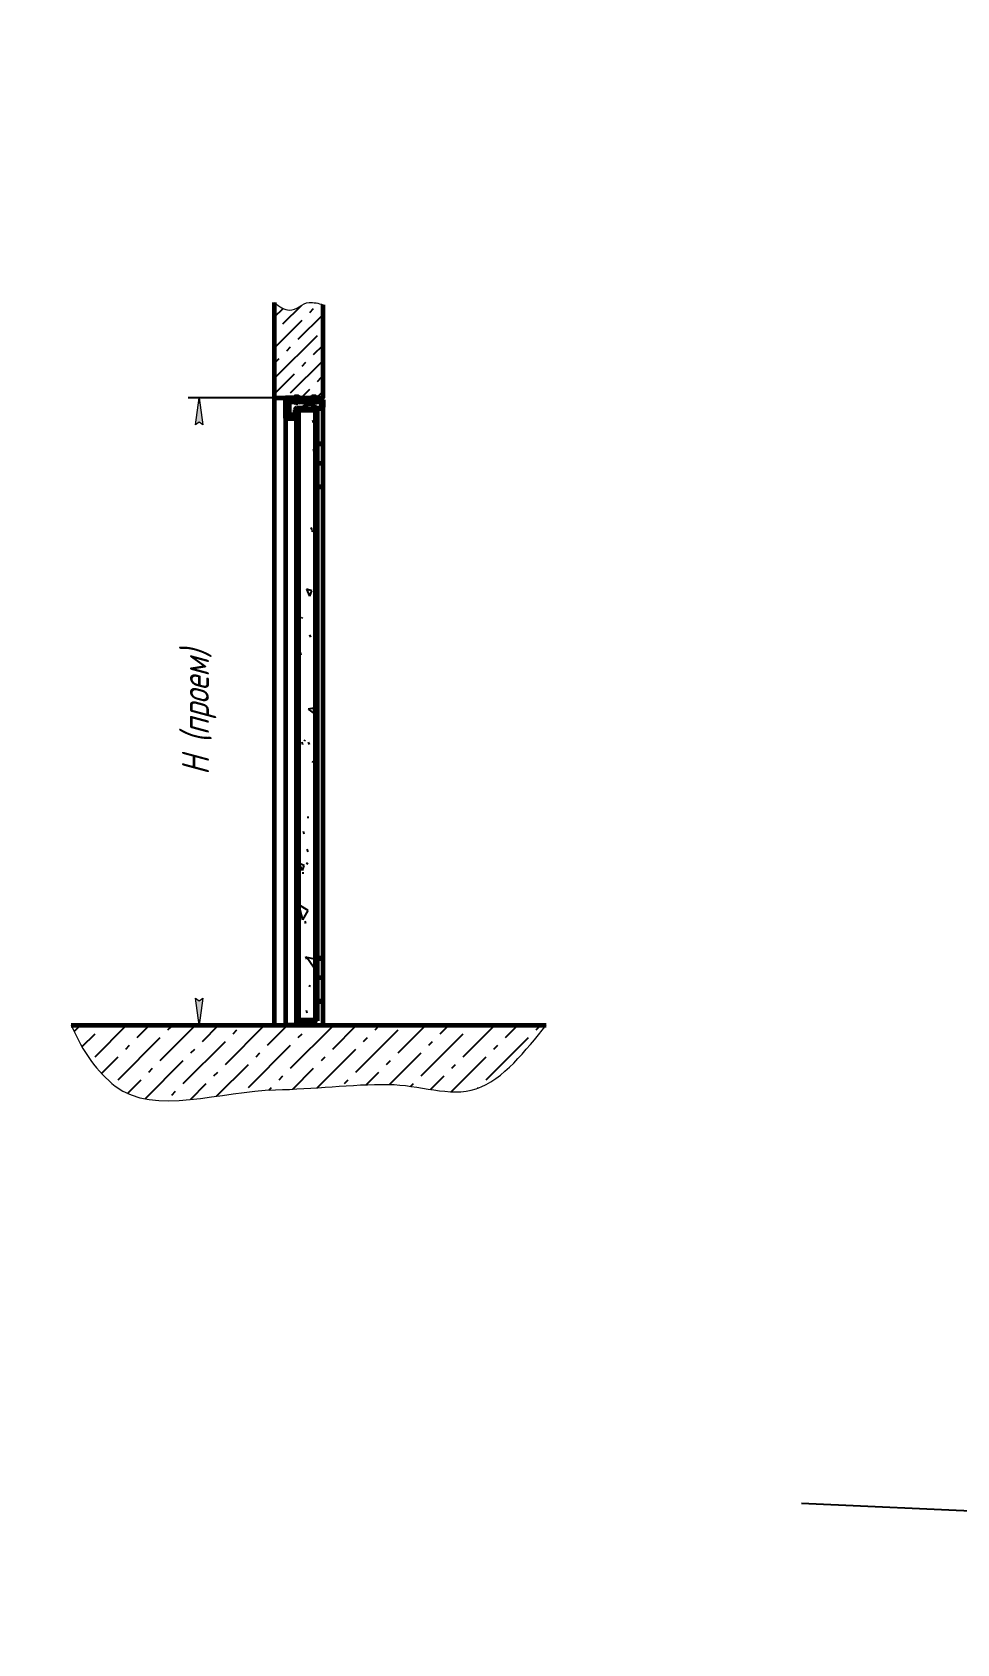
# Model space of a CAD drawing. Header units: millimetres. Extents: x -68 to 2520, y 0 to 297.
# Drawn here: x 253.6 to 424, y 0 to 297 of the extents above; entities that cross this region are included whole.
import ezdxf

# ---------------------------------------------------------------- set-up
doc = ezdxf.new("R2010")
doc.units = ezdxf.units.MM
for name, pattern in [('K5LT_BASIC', [0]), ('K5LT_THIN', [0]), ('K5LT_THIN_INCLUDED_TO_HATCHING', [0])]:
    doc.linetypes.add(name, pattern=pattern)
doc.layers.add('Системный слой', color=7, linetype='Continuous')
doc.styles.add('KDIMTEXTSTYLE', font='GOST_AU.SHX', dxfattribs={"width": 0.96, "oblique": 15, "height": 5})
doc.dimstyles.new('KDIMSTYLE (0.04)', dxfattribs={"dimtxt": 5, "dimasz": 1, "dimexe": 2, "dimexo": 0, "dimgap": 1, "dimtad": 1, "dimlfac": 25, "dimtxsty": 'KDIMTEXTSTYLE', "dimsah": 1, "dimcen": 0, "dimdle": 1, "dimadec": 0, "dimazin": 0, "dimtfac": 0.667, "dimtmove": 0, "dimatfit": 3, "dimfxl": 1, "dimtvp": 1, "dimtolj": 1, "dimtzin": 0, "dimarcsym": 0})
doc.dimstyles.new('KDIMSTYLE (0.50)', dxfattribs={"dimtxt": 5, "dimasz": 1, "dimexe": 2, "dimexo": 0, "dimgap": 1, "dimtad": 1, "dimlfac": 2, "dimtxsty": 'KDIMTEXTSTYLE', "dimsah": 1, "dimcen": 0, "dimdle": 1, "dimadec": 0, "dimazin": 0, "dimtfac": 0.667, "dimtmove": 0, "dimatfit": 3, "dimfxl": 1, "dimtvp": 1, "dimtolj": 1, "dimtzin": 0, "dimarcsym": 0})
pattern_1 = [(45, (0, 0), (-2.12132, 2.12132), [])]
pattern_2 = [(135, (0, 0), (-2.12132, -2.12132), [])]

# ---------------------------------------------------------------- blocks, each defined once
blk = doc.blocks.new('KDIMARROW_01')
at = {"layer": 'Системный слой'}
blk.add_hatch(color=0, dxfattribs=at).paths.add_polyline_path([(0, 0), (-5, 0.66), (-4.5, 0), (-5, -0.66)])
at = {"layer": 'Системный слой', "color": 0, "linetype": 'K5LT_THIN', "lineweight": 18}
for p, q in [((-4.5, 0), (-5, 0.66)), ((-5, 0.66), (0, 0)), ((0, 0), (-5, -0.66)), ((-5, -0.66), (-4.5, 0)), ((0, 0), (-1, 0))]:
    blk.add_line(p, q, dxfattribs=at)

msp = doc.modelspace()

# ---------------------------------------------------------------- hatches: boundary and pattern name
at = {"layer": 'Системный слой'}
h = msp.add_hatch(dxfattribs=at)
h.set_pattern_fill('Бетон', angle=45, style=0, pattern_type=0)
h.set_pattern_definition([(45, (0, 0), (-2.828427, 2.828427), [11, -5]), (45, (9.1924, 9.1924), (-2.828427, 2.828427), [1, -15]), (45, (4.2426, 7.071), (-2.828427, 2.828427), [11, -5]), (45, (13.435, 16.2635), (-2.828427, 2.828427), [1, -15])])
h.paths.add_polyline_path([(298.25934, 247.18545), (298.25934, 229.62099), (300.33654, 229.62099), (301.62854, 229.62099), (301.94794, 229.62099), (301.94794, 229.74881), (302.01754, 229.78899), (302.66354, 229.78899), (302.73314, 229.74881), (302.73314, 229.62099), (305.14794, 229.62099), (305.14794, 229.74881), (305.21754, 229.78899), (305.86354, 229.78899), (305.93314, 229.74881), (305.93314, 229.62099), (307.22054, 229.62099), (307.22054, 246.76607), (306.58942, 246.9674), (305.96495, 247.10506), (305.34713, 247.17906), (304.73596, 247.18941), (304.64448, 247.18545), (304.31799, 247.13868), (303.95883, 247.02652), (303.54637, 246.83818), (303.02139, 246.54305), (302.28059, 246.11753), (301.77425, 245.89306), (301.39813, 245.79754), (301.07314, 245.78289), (301.0325, 245.78625), (300.55673, 245.865), (300.08408, 246.00769), (299.61455, 246.2143), (299.14816, 246.48485), (298.68489, 246.81933)])
h = msp.add_hatch(dxfattribs=at)
h.set_pattern_fill('Металл', angle=45, style=0, pattern_type=0)
h.set_pattern_definition(pattern_1)
h.paths.add_polyline_path([(302.24854, 225.90899), (302.24854, 227.28099), (302.22054, 227.28099), (302.22054, 225.90899), (302.20882, 225.88071), (302.18054, 225.86899), (300.33654, 225.86899), (300.30826, 225.88071), (300.29654, 225.90899), (300.29654, 229.55299), (300.30826, 229.58128), (300.33654, 229.59299), (301.62854, 229.59299), (301.62854, 229.62099), (300.33654, 229.62099), (300.28846, 229.60107), (300.26854, 229.55299), (300.26854, 225.90899), (300.28846, 225.86091), (300.33654, 225.84099), (302.18054, 225.84099), (302.22862, 225.86091)])
h = msp.add_hatch(dxfattribs=at)
h.set_pattern_fill('Металл', angle=45, style=0, pattern_type=0)
h.set_pattern_definition(pattern_1)
h.paths.add_polyline_path([(300.82054, 229.59299), (300.32054, 229.59299), (300.32054, 226.39299), (300.82054, 226.39299)])
h = msp.add_hatch(dxfattribs=at)
h.set_pattern_fill('Металл', angle=135, style=0, pattern_type=0)
h.set_pattern_definition(pattern_2)
h.paths.add_polyline_path([(301.62054, 229.43299), (301.62054, 229.59299), (301.14054, 229.59299), (301.00188, 229.56139), (300.89061, 229.47283), (300.8287, 229.34481), (300.82054, 229.27299), (300.82054, 226.71299), (300.85214, 226.57434), (300.9407, 226.46306), (301.06873, 226.40115), (301.14054, 226.39299), (301.90054, 226.39299), (302.0392, 226.42459), (302.15047, 226.51315), (302.21238, 226.64118), (302.22054, 226.71299), (302.22054, 227.43299), (302.25174, 227.52792), (302.33317, 227.58582), (302.38054, 227.59299), (303.74054, 227.59299), (303.8792, 227.62459), (303.99047, 227.71315), (304.05238, 227.84118), (304.06054, 227.91299), (304.06054, 228.31299), (304.09174, 228.40792), (304.17317, 228.46582), (304.22054, 228.47299), (305.26054, 228.47299), (305.35546, 228.44179), (305.41337, 228.36036), (305.42054, 228.31299), (305.42054, 227.91299), (305.45214, 227.77434), (305.5407, 227.66306), (305.66873, 227.60115), (305.74054, 227.59299), (306.90054, 227.59299), (307.0392, 227.62459), (307.15047, 227.71315), (307.21238, 227.84118), (307.22054, 227.91299), (307.22054, 229.27299), (307.18894, 229.41165), (307.10038, 229.52292), (306.97235, 229.58483), (306.90054, 229.59299), (306.42054, 229.59299), (306.42054, 229.43299), (306.90054, 229.43299), (306.99546, 229.40179), (307.05337, 229.32036), (307.06054, 229.27299), (307.06054, 227.91299), (307.02934, 227.81807), (306.94791, 227.76016), (306.90054, 227.75299), (305.74054, 227.75299), (305.64562, 227.78419), (305.58771, 227.86562), (305.58054, 227.91299), (305.58054, 228.31299), (305.54894, 228.45165), (305.46038, 228.56292), (305.33235, 228.62483), (305.26054, 228.63299), (304.22054, 228.63299), (304.08188, 228.60139), (303.97061, 228.51283), (303.9087, 228.38481), (303.90054, 228.31299), (303.90054, 227.91299), (303.86934, 227.81807), (303.78791, 227.76016), (303.74054, 227.75299), (302.38054, 227.75299), (302.24188, 227.72139), (302.13061, 227.63283), (302.0687, 227.50481), (302.06054, 227.43299), (302.06054, 226.71299), (302.02934, 226.61807), (301.94791, 226.56016), (301.90054, 226.55299), (301.14054, 226.55299), (301.04562, 226.58419), (300.98771, 226.66562), (300.98054, 226.71299), (300.98054, 229.27299), (301.01174, 229.36792), (301.09317, 229.42582), (301.14054, 229.43299)])
h = msp.add_hatch(dxfattribs=at)
h.set_pattern_fill('Металл', angle=45, style=0, pattern_type=0)
h.set_pattern_definition(pattern_1)
h.paths.add_polyline_path([(300.30054, 226.39299), (300.30054, 225.89299), (302.22054, 225.89299), (302.22054, 226.39299)])
h = msp.add_hatch(dxfattribs=at)
h.set_pattern_fill('Металл', angle=45, style=0, pattern_type=0)
h.set_pattern_definition(pattern_1)
h.paths.add_polyline_path([(305.78054, 227.43299), (302.74054, 227.43299), (302.64562, 227.40179), (302.58771, 227.32036), (302.58054, 227.27299), (302.58054, 225.95299), (302.66054, 225.95299), (302.66054, 227.27299), (302.68397, 227.32956), (302.74054, 227.35299), (305.78054, 227.35299), (305.83711, 227.32956), (305.86054, 227.27299), (305.86054, 225.95299), (305.94054, 225.95299), (305.94054, 227.27299), (305.90934, 227.36792), (305.82791, 227.42582)])
h = msp.add_hatch(dxfattribs=at)
h.set_pattern_fill('Металл', angle=135, style=0, pattern_type=0)
h.set_pattern_definition(pattern_2)
h.paths.add_polyline_path([(302.70054, 114.95299), (302.70054, 227.27299), (302.68054, 227.27299), (302.68054, 114.95299)])
h = msp.add_hatch(dxfattribs=at)
h.set_pattern_fill('Песок', angle=40, style=0, pattern_type=0)
h.set_pattern_definition([(40, (7.66, 6.428), (-20.5692, 24.5134), [2, -30]), (130, (9.193, 7.713), (-24.5134, -20.5692), [2, -30]), (85, (7.66, 6.428), (-20.5688, 24.513), [2.828, -42.426]), (60, (9.193, 7.713), (-27.7128, 16), [2, -30]), (150, (10.192, 9.445), (-16, -27.7128), [2, -30]), (105, (9.193, 7.713), (-27.7123, 15.9997), [2.828, -42.426]), (80, (16.853, 14.141), (-26.0974, 4.6017), [1.5, -25]), (170, (17.114, 15.618), (-4.6017, -26.0974), [1.5, -25]), (125, (16.853, 14.141), (-26.0969, 4.6016), [2.121, -35.355]), (100, (-18.796, -15.771), (-15.7569, -2.7784), [1, -15]), (190, (-18.97, -14.787), (2.7784, -15.7569), [1, -15]), (145, (-18.796, -15.771), (-15.75733, -2.77844), [1.414, -21.213]), (70, (1.233, 14.088), (-15.0351, 5.4723), [1, -15]), (160, (1.575, 15.028), (-5.4723, -15.0351), [1, -15]), (115, (1.233, 14.088), (-15.03547, 5.47246), [1.414, -21.213]), (85, (0, 0), (-9.35186, 7.84492), [0.3, -10]), (65, (0, 0), (-2.41845, 6.64463), [0.3, -10]), (105, (0, 0), (-6.193075, 7.658056), [0.5, -12]), (110, (0, 0), (-7.94593, 1.36463), [0.5, -7])])
h.paths.add_polyline_path([(305.82054, 227.27299), (302.70054, 227.27299), (302.70054, 114.95299), (305.82054, 114.95299)])
h = msp.add_hatch(dxfattribs=at)
h.set_pattern_fill('Металл', angle=135, style=0, pattern_type=0)
h.set_pattern_definition(pattern_2)
h.paths.add_polyline_path([(305.82054, 227.27299), (305.82054, 114.95299), (305.84054, 114.95299), (305.84054, 227.27299)])
h = msp.add_hatch(dxfattribs=at)
h.set_pattern_fill('Металл', angle=135, style=0, pattern_type=0)
h.set_pattern_definition(pattern_2)
h.paths.add_polyline_path([(302.66054, 116.27299), (302.58054, 116.27299), (302.58054, 114.95299), (302.61174, 114.85807), (302.69317, 114.80016), (302.74054, 114.79299), (305.78054, 114.79299), (305.87546, 114.82419), (305.93337, 114.90562), (305.94054, 114.95299), (305.94054, 116.27299), (305.86054, 116.27299), (305.86054, 114.95299), (305.83711, 114.89642), (305.78054, 114.87299), (302.74054, 114.87299), (302.68397, 114.89642), (302.66054, 114.95299)])
h = msp.add_hatch(dxfattribs=at)
h.set_pattern_fill('Бетон', angle=45, style=0, pattern_type=0)
h.set_pattern_definition([(45, (0, 0), (-4.24264, 4.24264), [11, -5]), (45, (9.1924, 9.1924), (-4.24264, 4.24264), [1, -15]), (45, (3.5355, 7.778), (-4.24264, 4.24264), [11, -5]), (45, (12.728, 16.9706), (-4.24264, 4.24264), [1, -15])])
h.paths.add_polyline_path([(268.9145, 102.76085), (269.57382, 102.28759), (270.27851, 101.8591), (271.03071, 101.47566), (271.83293, 101.13761), (272.6882, 100.84538), (273.60019, 100.59945), (274.57346, 100.40044), (275.61377, 100.24915), (276.72859, 100.14658), (277.92795, 100.09411), (279.22586, 100.09362), (280.64302, 100.14794), (282.21243, 100.26154), (283.99321, 100.44242), (286.11406, 100.70791), (288.99865, 101.11416), (292.75521, 101.63256), (294.96039, 101.88203), (296.69704, 102.02419), (298.19351, 102.09251), (298.42662, 102.09765), (300.84732, 102.17177), (303.65906, 102.31631), (307.30699, 102.55668), (312.44961, 102.89465), (315.86854, 103.04906), (318.46742, 103.09482), (319.31723, 103.09244), (320.39378, 103.05453), (321.59951, 102.95434), (323.0013, 102.7822), (324.78092, 102.51215), (327.22891, 102.12204), (329.16489, 101.86638), (330.52919, 101.75118), (331.6722, 101.71731), (332.68055, 101.75015), (333.59166, 101.84331), (334.42614, 101.99322), (335.19692, 102.19765), (335.39967, 102.26345), (336.202, 102.56757), (337.01221, 102.94185), (337.83287, 103.38958), (338.6673, 103.91495), (339.51984, 104.52343), (340.39636, 105.22241), (341.30519, 106.02233), (342.25879, 106.93873), (343.27737, 107.99673), (344.39768, 109.24177), (345.69986, 110.77221), (347.31601, 112.74479), (348.33195, 113.99299), (307.22054, 113.99299), (306.90054, 113.99299), (305.74054, 113.99299), (305.42054, 113.99299), (305.26054, 113.99299), (304.22054, 113.99299), (304.06054, 113.99299), (303.74054, 113.99299), (303.34002, 113.99299), (302.94054, 113.99299), (302.38054, 113.99299), (302.38037, 113.99299), (302.24854, 113.99299), (302.18054, 113.99299), (300.33654, 113.99299), (300.26854, 113.99299), (260.79038, 113.99299), (261.37223, 112.69469), (261.98384, 111.45306), (262.62521, 110.26811), (263.29635, 109.13983), (263.99724, 108.06823), (264.7279, 107.05331), (265.48831, 106.09506), (266.27849, 105.19348), (267.09843, 104.34858), (267.94813, 103.56036), (268.82759, 102.82881)])

# ---------------------------------------------------------------- linework, layer by layer
at = {"layer": 'Системный слой', "color": 5, "linetype": 'K5LT_BASIC', "lineweight": 60, "true_color": 0x0000ff}
for p, q in [((298.25934, 113.99299), (298.25934, 247.18545)), ((307.22054, 229.62099), (307.22054, 246.76607)), ((298.25934, 229.62099), (307.22054, 229.62099)), ((300.26854, 225.90899), (300.26854, 229.55299)), ((300.29654, 229.55299), (300.29654, 225.90899)), ((300.32054, 226.39299), (300.32054, 229.59299)), ((300.32054, 229.59299), (300.82054, 229.59299)), ((300.33654, 229.62099), (301.62854, 229.62099)), ((301.62854, 229.59299), (300.33654, 229.59299)), ((300.82054, 229.59299), (300.82054, 226.39299)), ((300.82054, 226.71299), (300.82054, 229.27299)), ((300.98054, 229.27299), (300.98054, 226.71299)), ((306.94054, 229.23299), (300.98054, 229.23299)), ((306.94054, 228.83299), (300.98054, 228.83299)), ((301.14054, 229.59299), (301.62054, 229.59299)), ((301.62054, 229.43299), (301.14054, 229.43299)), ((301.14054, 229.23299), (301.14054, 229.43299)), ((301.62054, 229.59299), (301.62054, 229.43299)), ((301.62054, 229.43299), (306.42054, 229.43299)), ((301.62854, 229.62099), (301.62854, 229.59299)), ((301.62854, 229.59299), (301.62854, 229.43299)), ((301.94794, 229.74881), (302.01754, 229.78899)), ((301.94794, 229.53299), (301.94794, 229.74881)), ((301.94794, 229.53299), (302.14424, 229.53299)), ((302.66354, 229.78899), (302.01754, 229.78899)), ((302.03654, 229.43299), (302.03654, 229.53299)), ((302.14054, 228.83299), (302.54054, 228.83299)), ((302.14054, 228.83299), (302.14054, 228.71299)), ((302.14054, 228.71299), (302.20054, 228.65299)), ((302.54054, 228.71299), (302.14054, 228.71299)), ((302.14424, 229.53299), (302.14424, 229.74881)), ((302.14424, 229.53299), (302.53684, 229.53299)), ((302.2851, 229.53299), (302.32149, 229.43299)), ((302.35959, 229.53299), (302.39598, 229.43299)), ((302.54054, 228.71299), (302.48054, 228.65299)), ((302.53684, 229.53299), (302.53684, 229.74881)), ((302.53684, 229.53299), (302.73314, 229.53299)), ((302.54054, 228.83299), (302.54054, 228.71299)), ((302.64454, 229.43299), (302.64454, 229.53299)), ((302.73314, 229.74881), (302.66354, 229.78899)), ((302.73314, 229.53299), (302.73314, 229.74881)), ((305.14794, 229.74881), (305.21754, 229.78899)), ((305.14794, 229.53299), (305.14794, 229.74881)), ((305.14794, 229.53299), (305.34424, 229.53299)), ((305.86354, 229.78899), (305.21754, 229.78899)), ((305.23654, 229.43299), (305.23654, 229.53299)), ((305.34054, 228.83299), (305.74054, 228.83299)), ((305.34054, 228.83299), (305.34054, 228.71299)), ((305.34054, 228.71299), (305.40054, 228.65299)), ((305.74054, 228.71299), (305.34054, 228.71299)), ((305.34424, 229.53299), (305.34424, 229.74881)), ((305.34424, 229.53299), (305.73684, 229.53299)), ((305.4851, 229.53299), (305.52149, 229.43299)), ((305.55959, 229.53299), (305.59598, 229.43299)), ((305.74054, 228.71299), (305.68054, 228.65299)), ((305.73684, 229.53299), (305.73684, 229.74881)), ((305.73684, 229.53299), (305.93314, 229.53299)), ((305.74054, 228.83299), (305.74054, 228.71299)), ((305.84454, 229.43299), (305.84454, 229.53299)), ((305.93314, 229.74881), (305.86354, 229.78899)), ((305.93314, 229.53299), (305.93314, 229.74881)), ((306.42054, 229.59299), (306.90054, 229.59299)), ((306.42054, 229.43299), (306.42054, 229.59299)), ((306.90054, 229.43299), (306.42054, 229.43299)), ((306.74054, 229.23299), (306.74054, 229.43299)), ((306.94054, 228.99299), (306.94054, 229.23299)), ((306.94054, 228.83299), (306.94054, 228.99299)), ((306.94054, 228.43299), (306.94054, 228.83299)), ((307.06054, 227.91299), (307.06054, 229.27299)), ((307.22054, 229.27299), (307.22054, 227.91299)), ((300.26854, 225.90899), (300.26854, 113.99299)), ((300.30054, 225.89299), (300.30054, 226.39299)), ((300.30054, 226.39299), (302.22054, 226.39299)), ((302.22054, 225.89299), (300.30054, 225.89299)), ((300.30054, 225.89299), (300.30054, 225.89156)), ((300.82054, 226.39299), (300.32054, 226.39299)), ((300.33654, 225.86899), (302.18054, 225.86899)), ((302.18054, 225.84099), (300.33654, 225.84099)), ((300.33654, 225.84099), (302.18054, 225.84099)), ((301.14054, 226.55299), (301.90054, 226.55299)), ((301.90054, 226.39299), (301.14054, 226.39299)), ((302.06054, 226.71299), (302.06054, 227.43299)), ((302.48054, 228.65299), (302.20054, 228.65299)), ((302.22054, 227.43299), (302.22054, 226.71299)), ((302.22054, 225.90899), (302.22054, 227.28099)), ((302.22054, 227.28099), (302.24854, 227.28099)), ((302.22054, 226.39299), (302.22054, 225.89299)), ((302.24854, 227.28099), (302.24854, 225.90899)), ((302.24854, 225.90899), (302.24854, 113.99299)), ((302.38054, 227.75299), (303.74054, 227.75299)), ((303.74054, 227.59299), (302.38054, 227.59299)), ((302.40054, 114.79299), (302.40054, 227.43299)), ((302.40054, 227.43299), (302.40137, 227.43299)), ((302.48221, 227.43299), (302.40137, 227.43299)), ((302.55709, 227.22644), (302.4474, 227.33613)), ((302.50054, 227.43299), (302.48221, 227.43299)), ((302.50054, 227.43299), (302.52198, 227.43299)), ((302.50054, 227.39635), (302.50054, 227.43299)), ((302.58523, 227.31144), (302.50397, 227.3927)), ((302.66054, 227.43299), (302.52198, 227.43299)), ((302.58053, 225.95285), (302.58053, 227.16987)), ((302.58053, 225.95285), (302.58053, 116.27313)), ((302.58053, 225.95285), (302.66053, 225.95285)), ((302.58054, 225.95299), (302.58054, 227.27299)), ((302.66054, 225.95299), (302.58054, 225.95299)), ((302.66053, 225.95285), (302.66053, 225.95299)), ((302.66053, 225.95285), (302.66053, 116.27313)), ((302.74054, 227.43299), (302.66054, 227.43299)), ((302.66054, 227.27299), (302.66054, 225.95299)), ((302.68054, 227.27299), (302.70054, 227.27299)), ((302.68054, 114.95299), (302.68054, 227.27299)), ((305.82054, 227.27299), (302.70054, 227.27299)), ((302.70054, 114.95299), (302.70054, 227.27299)), ((302.70054, 227.27299), (302.70054, 114.95299)), ((302.74054, 227.43299), (305.78054, 227.43299)), ((305.78054, 227.35299), (302.74054, 227.35299)), ((302.94054, 227.51299), (302.94054, 227.59299)), ((302.94054, 227.59299), (303.74054, 227.59299)), ((303.74054, 227.51299), (302.94054, 227.51299)), ((302.94054, 227.51299), (302.94054, 227.43299)), ((303.74054, 227.59299), (303.74054, 227.51299)), ((303.74054, 227.51299), (303.74054, 227.43299)), ((303.90054, 227.91299), (303.90054, 228.31299)), ((304.06054, 228.31299), (304.06054, 227.91299)), ((304.06054, 227.43299), (304.06054, 227.91299)), ((304.22054, 228.63299), (305.26054, 228.63299)), ((305.26054, 228.47299), (304.22054, 228.47299)), ((304.28054, 227.51299), (304.28054, 227.43299)), ((304.66054, 227.51299), (304.28054, 227.51299)), ((305.04054, 227.51299), (304.66054, 227.51299)), ((304.66054, 227.51299), (304.66054, 227.43299)), ((305.04054, 227.51299), (305.04054, 227.43299)), ((305.68054, 228.65299), (305.40054, 228.65299)), ((305.42054, 227.91299), (305.42054, 228.31299)), ((305.42054, 227.43299), (305.42054, 227.91299)), ((305.58054, 228.31299), (305.58054, 227.91299)), ((305.74054, 227.75299), (306.90054, 227.75299)), ((306.90054, 227.59299), (305.74054, 227.59299)), ((305.78054, 227.43299), (305.86054, 227.43299)), ((305.82054, 114.95299), (305.82054, 227.27299)), ((305.84054, 227.27299), (305.82054, 227.27299)), ((305.82054, 227.27299), (305.82054, 114.95299)), ((305.84054, 227.27299), (305.84054, 114.95299)), ((305.86054, 227.43299), (305.94054, 227.43299)), ((305.86054, 225.95299), (305.86054, 227.27299)), ((305.94054, 225.95299), (305.86054, 225.95299)), ((305.86054, 116.27299), (305.86054, 225.95299)), ((305.94054, 227.43299), (306.12054, 227.43299)), ((305.94054, 227.27299), (305.94054, 227.43299)), ((305.94054, 227.27299), (305.94054, 225.95299)), ((305.94054, 116.27299), (305.94054, 225.95299)), ((306.12054, 227.43299), (306.12054, 114.79299)), ((306.94054, 227.75807), (306.94054, 228.43299)), ((307.22054, 113.99299), (307.22054, 227.91299)), ((306.12054, 221.19299), (307.14054, 221.19299)), ((306.12054, 221.11299), (307.22054, 221.11299)), ((307.14054, 221.19299), (307.22054, 221.11299)), ((307.22054, 217.59299), (307.22054, 221.11299)), ((306.12054, 217.59299), (307.22054, 217.59299)), ((306.12054, 217.59299), (307.22054, 217.59299)), ((307.22054, 213.27299), (307.22054, 217.59299)), ((306.12054, 213.27299), (307.22054, 213.27299)), ((306.12054, 213.19299), (307.14054, 213.19299)), ((307.14054, 213.19299), (307.22054, 213.27299)), ((306.12054, 126.39299), (307.14054, 126.39299)), ((306.12054, 126.31299), (307.22054, 126.31299)), ((307.14054, 126.39299), (307.22054, 126.31299)), ((307.22054, 122.79299), (307.22054, 126.31299)), ((306.12054, 122.79299), (307.22054, 122.79299)), ((306.12054, 122.79299), (307.22054, 122.79299)), ((307.22054, 118.47299), (307.22054, 122.79299)), ((302.66053, 116.27313), (302.58053, 116.27313)), ((302.58053, 115.05611), (302.58053, 116.27313)), ((302.58054, 116.27299), (302.66054, 116.27299)), ((302.58054, 114.95299), (302.58054, 116.27299)), ((302.66053, 116.27299), (302.66053, 116.27313)), ((302.66054, 116.27299), (302.66054, 114.95299)), ((305.86054, 116.27299), (305.94054, 116.27299)), ((305.86054, 114.95299), (305.86054, 116.27299)), ((305.94054, 116.27299), (305.94054, 114.95299)), ((306.12054, 118.47299), (307.22054, 118.47299)), ((306.12054, 118.39299), (307.14054, 118.39299)), ((307.14054, 118.39299), (307.22054, 118.47299)), ((260.79038, 113.99299), (348.33195, 113.99299)), ((300.33654, 113.99299), (300.26854, 113.99299)), ((302.18054, 113.99299), (300.33654, 113.99299)), ((302.24854, 113.99299), (302.18054, 113.99299)), ((302.24854, 113.99299), (302.38054, 113.99299)), ((302.38054, 113.99299), (302.94054, 113.99299)), ((302.40137, 114.79299), (302.40054, 114.79299)), ((302.40137, 114.79299), (302.48221, 114.79299)), ((302.4474, 114.88985), (302.55709, 114.99955)), ((302.48221, 114.79299), (302.50054, 114.79299)), ((302.50054, 114.79299), (302.50054, 114.82963)), ((302.50054, 114.79299), (302.52198, 114.79299)), ((302.50397, 114.83329), (302.58523, 114.91454)), ((302.66054, 114.79299), (302.52198, 114.79299)), ((302.66054, 114.79299), (302.74054, 114.79299)), ((302.68054, 114.95299), (302.70054, 114.95299)), ((305.82054, 114.95299), (302.70054, 114.95299)), ((302.74054, 114.87299), (305.78054, 114.87299)), ((305.78054, 114.79299), (302.74054, 114.79299)), ((302.94054, 114.79299), (302.94054, 113.99299)), ((303.74054, 113.99299), (302.94054, 113.99299)), ((303.74054, 114.79299), (303.74054, 113.99299)), ((303.74054, 113.99299), (304.06054, 113.99299)), ((304.06054, 113.99299), (304.06054, 114.79299)), ((304.06054, 113.99299), (304.22054, 113.99299)), ((304.22054, 113.99299), (305.26054, 113.99299)), ((305.26054, 113.99299), (305.42054, 113.99299)), ((305.42054, 113.99299), (305.42054, 114.79299)), ((305.42054, 113.99299), (305.74054, 113.99299)), ((305.74054, 113.99299), (306.90054, 113.99299)), ((305.86054, 114.79299), (305.78054, 114.79299)), ((305.84054, 114.95299), (305.82054, 114.95299)), ((305.86054, 114.79299), (305.94054, 114.79299)), ((305.94054, 114.79299), (305.94054, 114.95299)), ((306.12054, 114.79299), (305.94054, 114.79299)), ((306.90054, 113.99299), (307.22054, 113.99299))]:
    msp.add_line(p, q, dxfattribs=at)
at = {"layer": 'Системный слой', "color": 7, "linetype": 'K5LT_THIN', "lineweight": 18}
for p, q in [((302.17302, 228.83299), (302.17302, 228.71299)), ((302.17302, 228.71299), (302.17302, 228.68052)), ((302.50806, 228.83299), (302.50806, 228.71299)), ((302.50806, 228.71299), (302.50806, 228.68052)), ((305.37302, 228.83299), (305.37302, 228.71299)), ((305.37302, 228.71299), (305.37302, 228.68052)), ((305.70806, 228.83299), (305.70806, 228.71299)), ((305.70806, 228.71299), (305.70806, 228.68052))]:
    msp.add_line(p, q, dxfattribs=at)
at = {"layer": 'Системный слой', "color": 5, "linetype": 'K5LT_BASIC', "lineweight": 60, "true_color": 0x0000ff}
for centre, radius, start, end in [((300.33654, 229.55299), 0.068, 90, 180), ((300.33654, 229.55299), 0.04, 90, 180), ((301.14054, 229.27299), 0.32, 90, 180), ((301.14054, 229.27299), 0.16, 90, 180), ((306.90054, 229.27299), 0.32, 0, 90), ((306.90054, 229.27299), 0.16, 0, 90), ((300.33654, 225.90899), 0.068, 180, 270), ((300.33654, 225.90899), 0.04, 180, 270), ((301.14054, 226.71299), 0.32, 180, 270), ((301.14054, 226.71299), 0.16, 180, 270), ((301.90054, 226.71299), 0.16, 270, 0), ((301.90054, 226.71299), 0.32, 270, 0), ((302.38054, 227.43299), 0.32, 90, 180), ((302.18054, 225.90899), 0.068, 270, 0), ((302.18054, 225.90899), 0.04, 270, 0), ((302.38054, 227.43299), 0.16, 90, 180), ((302.56054, 227.44927), 0.16, 185.8378536, 225), ((302.56054, 227.44927), 0.08, 191.7374399, 225), ((302.66054, 227.51299), 0.16, 210, 250.6737047), ((302.50053, 227.16987), 0.08, 0, 45), ((302.74054, 227.27299), 0.16, 90, 180), ((302.74054, 227.27299), 0.08, 90, 180), ((303.74054, 227.91299), 0.16, 270, 0), ((303.74054, 227.91299), 0.32, 270, 0), ((304.22054, 228.31299), 0.32, 90, 180), ((304.22054, 228.31299), 0.16, 90, 180), ((305.26054, 228.31299), 0.32, 0, 90), ((305.26054, 228.31299), 0.16, 0, 90), ((305.74054, 227.91299), 0.32, 180, 270), ((305.74054, 227.91299), 0.16, 180, 270), ((305.78054, 227.27299), 0.16, 0, 90), ((305.78054, 227.27299), 0.08, 0, 90), ((306.90054, 227.91299), 0.32, 270, 0), ((306.90054, 227.91299), 0.16, 270, 0), ((302.56054, 114.77672), 0.16, 135, 174.1621464), ((302.56054, 114.77672), 0.08, 135, 168.2625601), ((302.66054, 114.71299), 0.16, 109.3262952, 150), ((302.50053, 115.05611), 0.08, 315, 0), ((302.74054, 114.95299), 0.16, 180, 270), ((302.74054, 114.95299), 0.08, 180, 270), ((305.78054, 114.95299), 0.16, 270, 0), ((305.78054, 114.95299), 0.08, 270, 0)]:
    msp.add_arc(centre, radius, start, end, dxfattribs=at)
at = {"layer": 'Системный слой', "color": 7, "linetype": 'K5LT_THIN_INCLUDED_TO_HATCHING', "lineweight": 18}
for points, knots in [([(298.25934, 247.18545), (299.16544, 246.34505), (300.08983, 245.87865), (301.0325, 245.78625), (302.20806, 245.67103), (303.39843, 247.12165), (304.64448, 247.18545), (305.48407, 247.22844), (306.34276, 247.08865), (307.22054, 246.76607)], [0, 0, 0, 0, 1, 1, 1, 2, 2, 2, 3, 3, 3, 3]), ([(260.79038, 113.99299), (262.8876, 109.08574), (265.59565, 105.34169), (268.9145, 102.76085), (275.98198, 97.26496), (288.59432, 101.91538), (298.42662, 102.09765), (305.3927, 102.22679), (312.35446, 103.15094), (319.31723, 103.09244), (324.6785, 103.0474), (330.70326, 100.67687), (335.39967, 102.26345), (340.49139, 103.98358), (344.52221, 109.33574), (348.33195, 113.99299)], [0, 0, 0, 0, 1, 1, 1, 2, 2, 2, 3, 3, 3, 4, 4, 4, 5, 5, 5, 5])]:
    msp.add_open_spline(points, degree=3, knots=knots, dxfattribs=at)
at = {"layer": 'Системный слой', "color": 5, "linetype": 'K5LT_BASIC', "lineweight": 60, "true_color": 0x0000ff}
for points, knots in [([(302.14424, 229.74881), (302.13171, 229.75605), (302.11516, 229.76425), (302.09348, 229.77187), (302.08058, 229.77537), (302.06749, 229.77779), (302.05539, 229.77905), (302.04366, 229.7793), (302.03072, 229.77858), (302.01653, 229.7765), (301.99936, 229.77222), (301.97638, 229.76398), (301.95881, 229.75509), (301.94794, 229.74881)], [0, 0, 0, 0, 2.75035614, 3.588043764, 4.637307584, 5.492849219, 6.359079386, 7.188000815, 7.96430825, 9.085494098, 10.187714429, 11.611112185, 14, 14, 14, 14]), ([(302.53684, 229.74881), (302.52344, 229.75268), (302.50112, 229.75863), (302.46788, 229.76606), (302.43831, 229.77146), (302.41358, 229.77482), (302.39149, 229.77708), (302.37121, 229.77855), (302.34731, 229.77929), (302.32442, 229.7791), (302.29903, 229.77792), (302.27098, 229.77537), (302.2337, 229.77012), (302.19137, 229.76161), (302.15967, 229.75326), (302.14424, 229.74881)], [0, 0, 0, 0, 1.67981626, 2.780687487, 4.100621444, 5.299780096, 5.78516139, 6.77396186, 7.746893311, 8.663193423, 9.530450662, 10.806591572, 12.055166949, 14.062561153, 16, 16, 16, 16]), ([(302.73314, 229.74881), (302.7206, 229.75605), (302.70405, 229.76425), (302.68238, 229.77187), (302.66948, 229.77537), (302.65638, 229.77779), (302.64429, 229.77905), (302.63256, 229.7793), (302.61962, 229.77858), (302.60542, 229.7765), (302.58825, 229.77222), (302.56528, 229.76398), (302.54771, 229.75509), (302.53684, 229.74881)], [0, 0, 0, 0, 2.75035614, 3.588043764, 4.637307584, 5.492849219, 6.359079386, 7.188000815, 7.96430825, 9.085494098, 10.187714429, 11.611112185, 14, 14, 14, 14]), ([(305.34424, 229.74881), (305.33171, 229.75605), (305.31516, 229.76425), (305.29348, 229.77187), (305.28058, 229.77537), (305.26749, 229.77779), (305.25539, 229.77905), (305.24366, 229.7793), (305.23072, 229.77858), (305.21653, 229.7765), (305.19936, 229.77222), (305.17638, 229.76398), (305.15881, 229.75509), (305.14794, 229.74881)], [0, 0, 0, 0, 2.75035614, 3.588043764, 4.637307584, 5.492849219, 6.359079386, 7.188000815, 7.96430825, 9.085494098, 10.187714429, 11.611112185, 14, 14, 14, 14]), ([(305.73684, 229.74881), (305.72344, 229.75268), (305.70112, 229.75863), (305.66788, 229.76606), (305.63831, 229.77146), (305.61358, 229.77482), (305.59149, 229.77708), (305.57121, 229.77855), (305.54731, 229.77929), (305.52442, 229.7791), (305.49903, 229.77792), (305.47098, 229.77537), (305.4337, 229.77012), (305.39137, 229.76161), (305.35967, 229.75326), (305.34424, 229.74881)], [0, 0, 0, 0, 1.67981626, 2.780687487, 4.100621444, 5.299780096, 5.78516139, 6.77396186, 7.746893311, 8.663193423, 9.530450662, 10.806591572, 12.055166949, 14.062561153, 16, 16, 16, 16]), ([(305.93314, 229.74881), (305.9206, 229.75605), (305.90405, 229.76425), (305.88238, 229.77187), (305.86948, 229.77537), (305.85638, 229.77779), (305.84429, 229.77905), (305.83256, 229.7793), (305.81962, 229.77858), (305.80542, 229.7765), (305.78825, 229.77222), (305.76528, 229.76398), (305.74771, 229.75509), (305.73684, 229.74881)], [0, 0, 0, 0, 2.75035614, 3.588043764, 4.637307584, 5.492849219, 6.359079386, 7.188000815, 7.96430825, 9.085494098, 10.187714429, 11.611112185, 14, 14, 14, 14])]:
    msp.add_open_spline(points, degree=3, knots=knots, dxfattribs=at)

# ---------------------------------------------------------------- dimensions: what is measured, and where the dimension line sits
at = {"layer": 'Системный слой', "color": 7}
msp.add_linear_dim(base=(284.36037, 229.62099), p1=(293.13912, 113.99299), p2=(298.25934, 229.62099), angle=90, location=(284.36037, 171.62099), text='\\H5.0;\\W0.965;\\Q15;\\Q15;Н (проем)\\H5.0;\\W0.965;\\Q15;', dimstyle='KDIMSTYLE (0.04)', override={"dimexo": 0, "dimblk1": 'KDIMARROW_01', "dimblk2": 'KDIMARROW_01', "dimse1": 0, "dimse2": 0, "dimclrt": 7, "dimtolj": 1}, dxfattribs=at).render()
msp.add_radius_dim(center=(-68.17352, 46.80853), radius=615.62971, location=(524.85224, 20.03753), text='\\H5.0;\\W0.965;\\Q15;R\\H5.0;\\W0.965;\\Q15;\\Q15; раскрытия', dimstyle='KDIMSTYLE (0.50)', override={"dimblk2": 'KDIMARROW_01', "dimclrt": 7, "dimtofl": 0, "dimtolj": 1}, dxfattribs=at).render()

doc.saveas('drawing.dxf')
